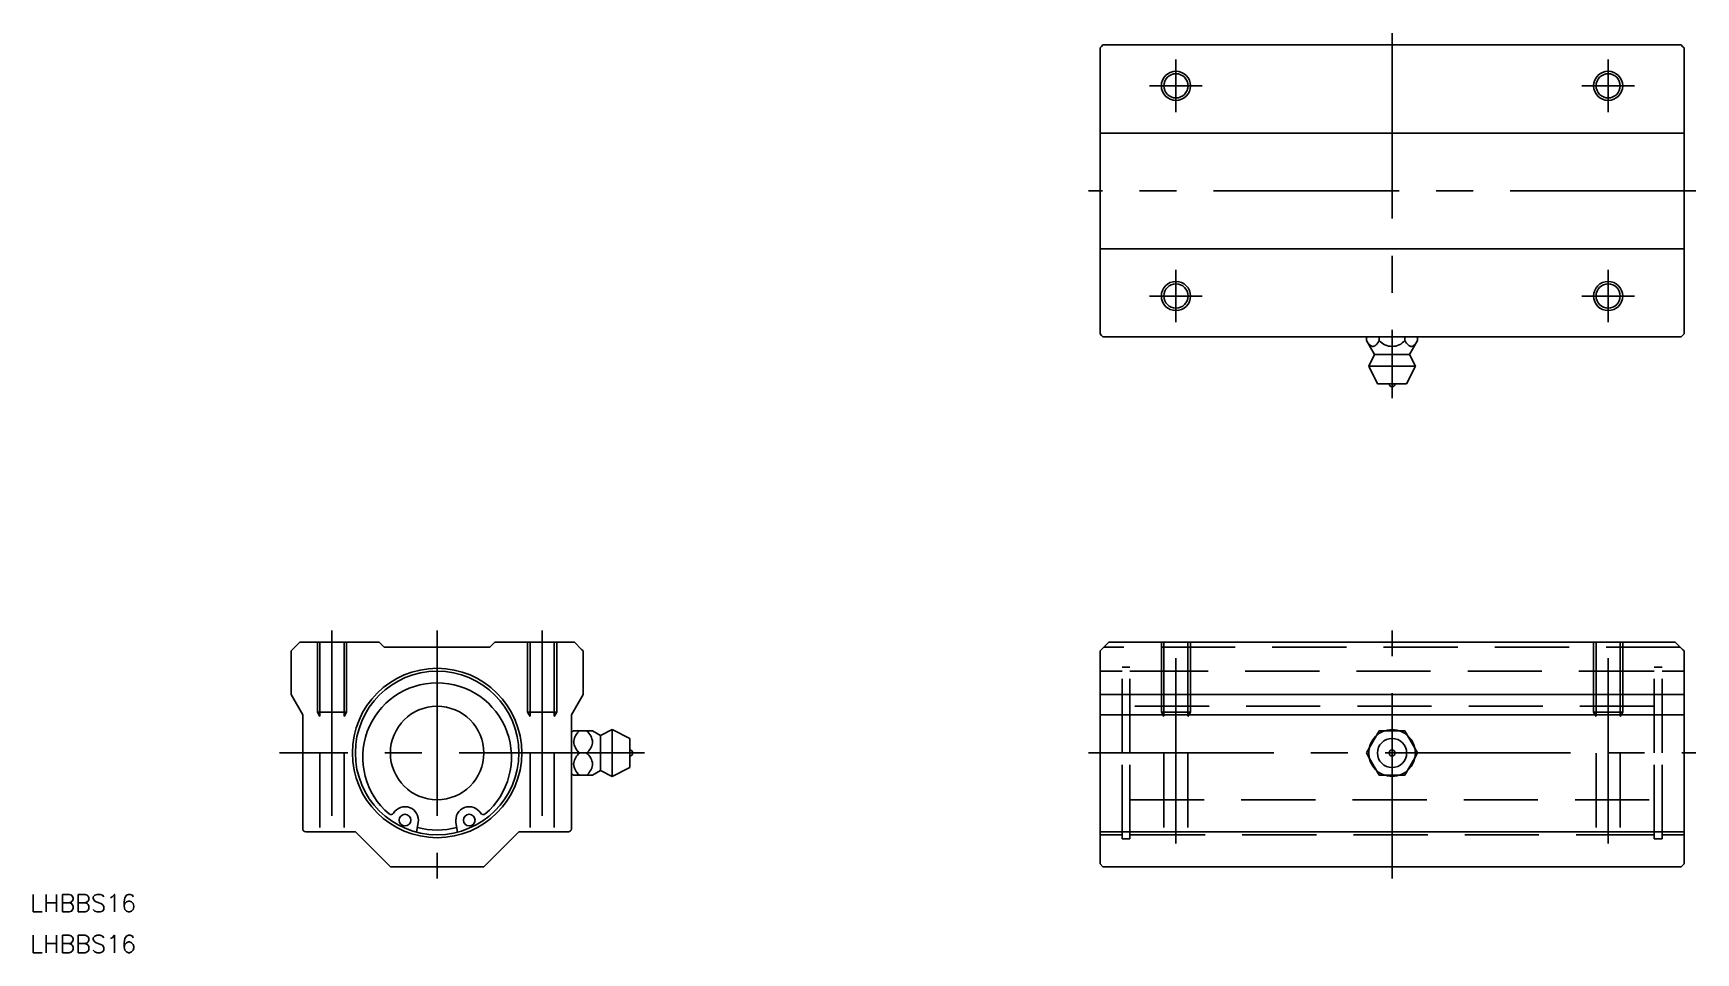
# Model space of a CAD drawing. Extents: x -69 to 215, y -34 to 123.
import ezdxf

# ---------------------------------------------------------------- set-up
doc = ezdxf.new("R2010")
doc.units = 0
doc.linetypes.add('CENTER', pattern=[50.8, 31.75, -6.35, 6.35, -6.35])
doc.linetypes.add('DASHED', pattern=[19.05, 12.7, -6.35])
doc.layers.get('0').update_dxf_attribs({"linetype": 'CONTINUOUS'})
doc.layers.add('CENTER', color=1, linetype='CENTER')
doc.styles.get("Standard").update_dxf_attribs({"font": 'txt.shx', "height": 3, "bigfont": 'bigfont.shx'})

msp = doc.modelspace()

# ---------------------------------------------------------------- linework, layer by layer
at = {"color": 7, "linetype": 'CONTINUOUS'}
for p, q in [((113.75, 121), (113.5, 120.75)), ((113.5, 71.75), (113.5, 120.75)), ((114, 121.25), (113.75, 121)), ((213, 121.25), (114, 121.25)), ((213.25, 121), (213, 121.25)), ((213.5, 120.75), (213.25, 121)), ((213.5, 120.75), (213.5, 71.75)), ((213.5, 106.14), (113.5, 106.14)), ((213.5, 86.34), (113.5, 86.34)), ((113.5, 71.75), (113.75, 71.5)), ((113.75, 71.5), (114, 71.25)), ((213, 71.25), (114, 71.25)), ((159.12, 70.64), (159.12, 71.25)), ((161.31, 70.64), (161.31, 71.25)), ((165.69, 70.64), (165.69, 71.25)), ((167.88, 70.64), (167.88, 71.25)), ((213, 71.25), (213.25, 71.5)), ((213.25, 71.5), (213.5, 71.75)), ((159.12, 70.64), (160.5, 68.25)), ((159.83, 69.75), (159.92, 69.7)), ((159.92, 69.7), (160.02, 69.65)), ((160.02, 69.65), (160.12, 69.63)), ((160.12, 69.63), (160.27, 69.62)), ((160.27, 69.62), (160.38, 69.64)), ((160.38, 69.64), (160.48, 69.68)), ((160.48, 69.68), (160.59, 69.75)), ((160.59, 69.75), (160.71, 69.84)), ((166.4, 69.76), (166.49, 69.7)), ((166.49, 69.7), (166.59, 69.65)), ((166.5, 68.25), (167.88, 70.64)), ((166.59, 69.65), (166.7, 69.63)), ((166.7, 69.63), (166.85, 69.62)), ((166.85, 69.62), (166.95, 69.64)), ((166.95, 69.64), (167.05, 69.68)), ((167.05, 69.68), (167.16, 69.75)), ((167.16, 69.75), (167.28, 69.84)), ((160.5, 68.25), (159.5, 66.25)), ((159.5, 66.25), (161, 63.24)), ((159.5, 66.25), (167.5, 66.25)), ((160.5, 68.25), (166.5, 68.25)), ((166, 63.24), (167.5, 66.25)), ((167.5, 66.25), (166.5, 68.25)), ((161, 63.24), (166, 63.24)), ((-24.75, 17.75), (-25, 17.5)), ((-25, 17.5), (-25, 10)), ((-23.5, 19), (-24.75, 17.75)), ((-9.9, 19), (-23.5, 19)), ((-9.05, 18.15), (-9.9, 19)), ((9.05, 18.15), (-9.05, 18.15)), ((9.9, 19), (9.05, 18.15)), ((23.5, 19), (9.9, 19)), ((24.75, 17.75), (23.5, 19)), ((25, 17.5), (24.75, 17.75)), ((25, 10), (25, 17.5)), ((113.5, 17.5), (113.75, 17.75)), ((113.5, 10.13), (113.5, 17.5)), ((115, 19), (113.75, 17.75)), ((212, 19), (115, 19)), ((213.25, 17.75), (212, 19)), ((213.25, 17.75), (213.5, 17.5)), ((213.5, 17.5), (213.5, 10.13)), ((-25, 10), (-23, 6.54)), ((23, 6.54), (25, 10)), ((113.5, 6.67), (113.5, 10.13)), ((213.5, 10), (113.5, 10)), ((213.5, 10.13), (213.5, 6.67)), ((-23, 6.54), (-23, -13)), ((23, -13), (23, 6.54)), ((113.5, -13), (113.5, 6.67)), ((213.5, 6.54), (113.5, 6.54)), ((213.5, 6.67), (213.5, -13)), ((23, 3.58), (23.38, 3.79)), ((24.39, 3.79), (23.38, 3.79)), ((25.61, 3.79), (24.39, 3.79)), ((26.62, 3.79), (25.61, 3.79)), ((26.62, 3.79), (28, 3)), ((28, 3), (30, 4)), ((28, 3), (28, -3)), ((30, 4), (30, -4)), ((30, 4), (33, 2.5)), ((160.85, 2.99), (161.31, 3.79)), ((161.31, 3.79), (162.23, 3.79)), ((164.76, 3.79), (165.69, 3.79)), ((165.69, 3.79), (166.15, 2.99)), ((23.38, 1.92), (23.39, 2.09)), ((26.62, 1.88), (26.61, 1.7)), ((33, 2.5), (33, -2.5)), ((159.12, 0), (159.58, 0.8)), ((159.58, -0.8), (159.12, 0)), ((167.42, 0.8), (167.88, 0)), ((23.38, -1.88), (23.39, -1.7)), ((25.61, 0), (24.39, 0)), ((26.62, -1.92), (26.61, -2.09)), ((33, -2.5), (30, -4)), ((167.88, 0), (167.42, -0.8)), ((23.37, -3.79), (23, -3.58)), ((23.37, -3.79), (24.39, -3.79)), ((25.61, -3.79), (24.39, -3.79)), ((25.61, -3.79), (26.63, -3.79)), ((28, -3), (26.63, -3.79)), ((30, -4), (28, -3)), ((161.31, -3.79), (160.85, -2.99)), ((162.23, -3.79), (161.31, -3.79)), ((165.69, -3.79), (164.77, -3.79)), ((166.15, -2.99), (165.69, -3.79)), ((-22.5, -13.5), (-14, -13.5)), ((-14, -13.5), (-8, -19.5)), ((-3.51, -13.55), (-3.23, -11.88)), ((3.23, -11.88), (3.51, -13.55)), ((8, -19.5), (14, -13.5)), ((14, -13.5), (22.5, -13.5)), ((113.5, -19), (113.5, -13)), ((213.5, -13.5), (113.5, -13.5)), ((213.5, -13), (213.5, -19)), ((-8, -19.5), (8, -19.5)), ((114, -19.5), (113.5, -19)), ((213, -19.5), (114, -19.5)), ((213.5, -19), (213, -19.5))]:
    msp.add_line(p, q, dxfattribs=at)
at = {"color": 3, "linetype": 'DASHED'}
for p, q in [((-20.5, 7), (-20.5, 19)), ((-20.07, 19), (-20.07, -13.5)), ((-15.93, 19), (-15.93, -13.5)), ((-15.5, 19), (-15.5, 7)), ((15.5, 7), (15.5, 19)), ((15.93, 19), (15.93, -13.5)), ((20.07, 19), (20.07, -13.5)), ((20.5, 19), (20.5, 7)), ((212.85, 18.15), (114.15, 18.15)), ((124, 7), (124, 19)), ((124.43, 19), (124.43, -13.5)), ((128.56, 19), (128.56, -13.5)), ((129, 19), (129, 7)), ((198, 7), (198, 19)), ((198.43, 19), (198.43, -13.5)), ((202.56, 19), (202.56, -13.5)), ((203, 19), (203, 7)), ((117.28, 0), (117.28, 14.7)), ((117.3, 14.7), (117.28, 14.7)), ((117.3, 14.7), (118.63, 14.7)), ((118.63, 14.7), (118.5, 14.7)), ((118.63, 0), (118.63, 14.7)), ((208.37, 0), (208.37, 14.7)), ((208.5, 14.7), (208.37, 14.7)), ((208.5, 14.7), (209.72, 14.7)), ((209.72, 14.7), (209.7, 14.7)), ((209.72, 0), (209.72, 14.7)), ((117.28, 14), (113.5, 14)), ((119.3, 14), (118.63, 14)), ((119.3, 14), (207.7, 14)), ((208.37, 14), (207.7, 14)), ((213.5, 14), (209.72, 14)), ((-15.5, 7), (-20.5, 7)), ((-20.5, 7), (-20.07, 6.25)), ((-15.5, 7), (-15.93, 6.25)), ((20.5, 7), (15.5, 7)), ((15.5, 7), (15.93, 6.25)), ((20.5, 7), (20.07, 6.25)), ((208.37, 8), (118.63, 8)), ((129, 7), (124, 7)), ((124, 7), (124.43, 6.25)), ((129, 7), (128.56, 6.25)), ((203, 7), (198, 7)), ((198, 7), (198.43, 6.25)), ((203, 7), (202.56, 6.25)), ((159.58, 0.8), (160.85, 2.99)), ((162.23, 3.79), (164.76, 3.79)), ((166.15, 2.99), (167.42, 0.8)), ((117.28, -14.7), (117.28, 0)), ((208.37, -14.7), (208.37, 0)), ((118.63, -14.7), (118.63, 0)), ((160.85, -2.99), (159.58, -0.8)), ((167.42, -0.8), (166.15, -2.99)), ((209.72, -14.7), (209.72, 0)), ((164.77, -3.79), (162.23, -3.79)), ((118.63, -8), (208.37, -8)), ((113.5, -14), (117.28, -14)), ((118.63, -14), (119.3, -14)), ((207.7, -14), (119.3, -14)), ((207.7, -14), (208.37, -14)), ((209.72, -14), (213.5, -14)), ((117.28, -14.7), (118.63, -14.7)), ((208.37, -14.7), (209.72, -14.7))]:
    msp.add_line(p, q, dxfattribs=at)
at = {"color": 3, "linetype": 'CONTINUOUS'}
for centre in [(126.5, 114.24), (200.5, 114.24), (126.5, 78.25), (200.5, 78.25)]:
    msp.add_circle(centre, 2.5, dxfattribs=at)
at = {"color": 7, "linetype": 'CONTINUOUS'}
for centre, radius in [((126.5, 114.24), 2.07), ((200.5, 114.24), 2.07), ((126.5, 78.25), 2.07), ((200.5, 78.25), 2.07), ((0, 0), 14.5), ((0, 0), 14), ((0, 0), 8), ((163.5, 0), 4), ((163.5, 0), 2.5), ((-5.5, -11.5), 1), ((5.5, -11.5), 1)]:
    msp.add_circle(centre, radius, dxfattribs=at)
for centre, radius, start, end in [((161.54, 71.86), 2.72, 206.7755, 230.8075), ((158.49, 72.13), 3.19, 314.125, 332.0231), ((163.5, 72.49), 2.87, 220.2459, 319.7786), ((168.11, 71.86), 2.72, 206.7755, 230.8075), ((165.06, 72.13), 3.19, 314.1233, 332.0097), ((163.5, 63.24), 0.5, 180, 0), ((0, -0.72), 12.73, 310.23, 229.77), ((26.31, 1.51), 2.98, 130.0908, 168.8075), ((23.81, 1.61), 2.82, 5.3442, 50.5314), ((26.19, 2.18), 2.82, 185.3442, 230.5314), ((23.69, 2.28), 2.98, 310.0908, 348.8075), ((33, 0), 0.5, 270, 90), ((163.5, 0), 0.5, 90, 0), ((163.5, 0), 0.5, 0, 90), ((26.18, -1.62), 2.82, 185.3079, 230.5234), ((26.31, -2.28), 2.98, 130.0994, 168.7776), ((23.81, -2.18), 2.82, 5.3442, 50.5314), ((23.69, -1.51), 2.98, 310.1077, 348.8098), ((-7.9, -10.05), 0.5, 229.77, 328.9161), ((-5.5, -11.5), 2.3, 350.4738, 148.9161), ((5.5, -11.5), 2.3, 31.0839, 189.5262), ((7.9, -10.05), 0.5, 211.0839, 310.23), ((-22.5, -13), 0.5, 180, 270), ((0, 0), 13.2, 255.1664, 284.8336), ((22.5, -13), 0.5, 270, 360)]:
    msp.add_arc(centre, radius, start, end, dxfattribs=at)
at = {"layer": 'CENTER', "color": 1, "linetype": 'CENTER'}
for p, q in [((163.5, 123.25), (163.5, 60.74)), ((126.5, 118.75), (126.5, 109.75)), ((200.5, 118.75), (200.5, 109.75)), ((131, 114.24), (122, 114.24)), ((205, 114.24), (196, 114.24)), ((215.5, 96.25), (111.5, 96.25)), ((126.5, 82.75), (126.5, 73.75)), ((200.5, 82.75), (200.5, 73.75)), ((122, 78.25), (131, 78.25)), ((196, 78.25), (205, 78.25)), ((-18, 21), (-18, -15.5)), ((0, 21), (0, -21.5)), ((18, 21), (18, -15.5)), ((126.5, -15.5), (126.5, 21)), ((163.5, -21.5), (163.5, 21)), ((200.5, -15.5), (200.5, 21)), ((35.5, 0), (-27, 0)), ((111.5, 0), (215.5, 0))]:
    msp.add_line(p, q, dxfattribs=at)

# ---------------------------------------------------------------- texts
at = {"color": 7, "linetype": 'CONTINUOUS'}
for p in [(-69.66, -27.21), (-69.66, -34.2)]:
    msp.add_text('LHBBS16', height=3, dxfattribs=at).set_placement(p)

doc.saveas('drawing.dxf')
